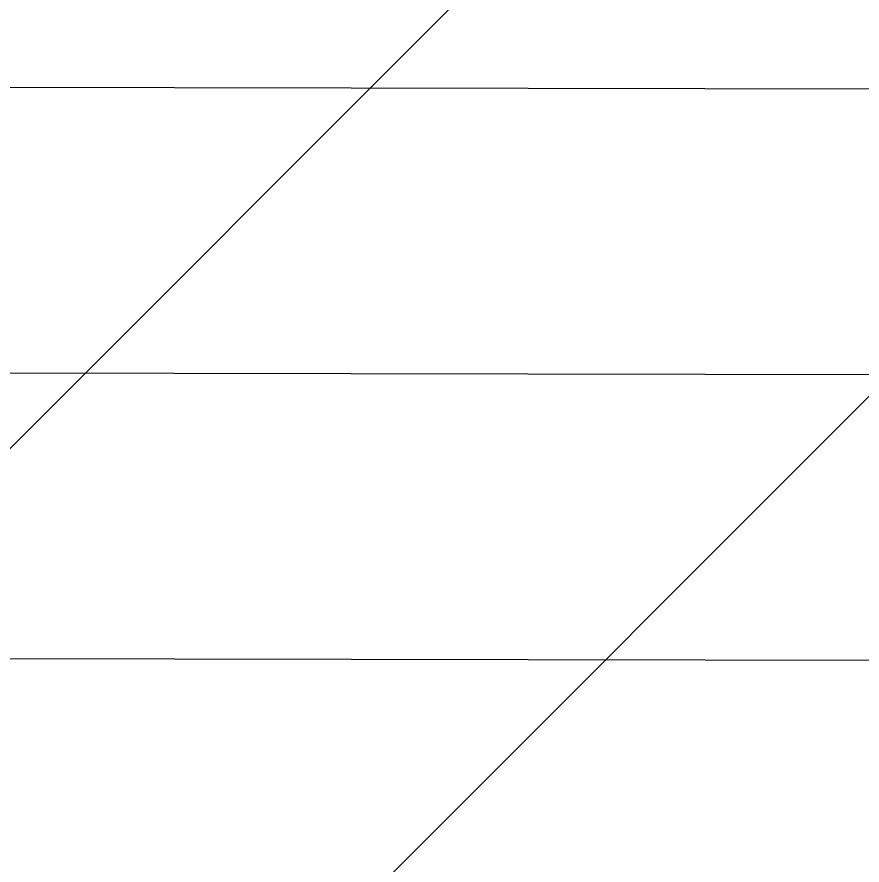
# Model space of a CAD drawing. Header units: metres. Extents: x -355 to -223, y 3 to 561.
# Drawn here: x -278.316 to -277.428, y 509.887 to 510.777 of the extents above; entities that cross this region are included whole.
import ezdxf

# ---------------------------------------------------------------- set-up
doc = ezdxf.new("R2010")
doc.units = ezdxf.units.M
doc.layers.add('A-DETL-GENF', color=7, linetype='Continuous', lineweight=9)

# ---------------------------------------------------------------- blocks, each defined once
blk = doc.blocks.new('T2DPAA-T2D-C3S-RW-M2D-100010_dwg-40802999-DRG-2873035 - CONSTRUCTION SEQUENCE STAGE A9')
at = {"color": 9, "lineweight": 25, "true_color": 0xc4c4c4}
for p, q in [((16.57817, -598.1269), (17.49241, -601.59177)), ((16.2881, -598.20344), (17.18915, -601.61831)), ((17.1203, -599.00564), (17.75812, -601.4229))]:
    blk.add_line(p, q, dxfattribs=at)
blk = doc.blocks.new('T2DPAA-T2D-PWC-RW-M2D-100010_RoadDesign_rvt-1-DRG-2873035 - CONSTRUCTION SEQUENCE STAGE A9')
at = {"color": 254, "lineweight": 25, "true_color": 0xd0d0d0, "rotation": 75.11694444444437}
blk.add_blockref('T2DPAA-T2D-C3S-RW-M2D-100010_dwg-40802999-DRG-2873035 - CONSTRUCTION SEQUENCE STAGE A9', (-1722.33704, 648.01046), dxfattribs=at)

msp = doc.modelspace()

# ---------------------------------------------------------------- hatches: boundary and pattern name
at = {"layer": 'A-DETL-GENF', "true_color": 0x888888}
h = msp.add_hatch(dxfattribs=at)
h.set_pattern_fill('FP_6', color=252, style=0, pattern_type=2)
h.set_pattern_definition([(45, (-512.804, -694.024), (-0.42426407, 0.42426407), [])])
h.paths.add_polyline_path([(-278.60004, 519.05554), (-278.60004, 519.05554), (-278.60098, 519.05015)])
h.paths.add_polyline_path([(-280.16152, 509.37381), (-280.04128, 509.40379), (-279.9103, 509.44612), (-279.77945, 509.49869), (-279.65877, 509.55681), (-279.56769, 509.60705), (-275.93271, 509.60026), (-274.00117, 520.68695), (-278.31582, 520.68599), (-278.93168, 517.14306), (-278.94182, 517.05395), (-278.94937, 516.95736), (-278.95287, 516.86513), (-278.95286, 516.75367), (-278.94933, 516.66433), (-278.93947, 516.54165), (-278.9233, 516.41697), (-278.907, 516.3228), (-278.88069, 516.20187), (-278.85768, 516.11414), (-278.829, 516.01927), (-278.79787, 515.92884), (-278.76316, 515.83914), (-278.73454, 515.7718), (-278.68317, 515.66255), (-278.61816, 515.52516), (-278.59317, 515.46213), (-278.56568, 515.37962), (-278.5464, 515.30727), (-278.53078, 515.23596), (-278.51456, 515.12827), (-278.50723, 515.0391), (-278.50562, 514.94909), (-278.50998, 514.857), (-278.52312, 514.74409), (-278.54122, 514.63528), (-279.17293, 511.02254), (-279.19568, 510.93194), (-279.2463, 510.78885), (-279.30252, 510.66762), (-279.37012, 510.55141), (-279.44677, 510.44367), (-279.53537, 510.34092), (-279.63064, 510.24899), (-279.73602, 510.16469), (-279.84814, 510.09091), (-279.96084, 510.03035), (-280.08741, 509.97693), (-280.21562, 509.93639), (-280.34503, 509.90818), (-280.45592, 509.89282), (-280.60857, 509.88765), (-280.7235, 509.89306), (-278.84295, 520.68695), (-279.2744, 520.68695), (-281.24508, 509.37573), (-280.16233, 509.37381)])
h.paths.add_polyline_path([(-259.44047, 509.56948), (-259.4207, 520.68695), (-273.43781, 520.68695), (-275.36953, 509.59921), (-259.67911, 509.56992)])
h.paths.add_polyline_path([(-264.74956, 509.6815), (-264.74956, 509.68151), (-264.74956, 509.69724)])
h.paths.add_polyline_path([(-268.07377, 509.687), (-268.07378, 509.68701), (-268.07377, 509.70517)])
h.paths.add_polyline_path([(-276.75397, 509.70135), (-276.75397, 509.70135), (-276.75397, 509.71707)])
h.paths.add_polyline_path([(-278.06012, 514.91342), (-278.06013, 514.91343), (-278.04752, 514.91343)])
h.paths.add_polyline_path([(-278.82719, 517.75247), (-278.8272, 517.75247), (-278.82587, 517.76008)])
h.paths.add_polyline_path([(-278.79487, 517.93786), (-278.79488, 517.93786), (-278.7914, 517.95779)])
h.paths.add_polyline_path([(-278.79488, 517.93786), (-278.79488, 517.93786), (-278.79141, 517.95779)])
h.paths.add_polyline_path([(-278.78345, 518.00376), (-278.78345, 518.00376), (-278.78285, 518.00721)])
h.paths.add_polyline_path([(-278.74649, 518.21555), (-278.74649, 518.21555), (-278.74404, 518.22961)])
h.paths.add_polyline_path([(-278.73787, 518.26497), (-278.73788, 518.26497), (-278.73542, 518.27903)])
h.paths.add_polyline_path([(-278.72924, 518.31439), (-278.72924, 518.31439), (-278.72679, 518.32845)])
h.paths.add_polyline_path([(-278.73024, 518.30862), (-278.73025, 518.30862), (-278.72924, 518.31439)])
h.paths.add_polyline_path([(-278.72925, 518.31439), (-278.72926, 518.31439), (-278.72681, 518.32845)])
h.paths.add_polyline_path([(-278.73026, 518.30862), (-278.73027, 518.30862), (-278.72925, 518.31439)])
h.paths.add_polyline_path([(-278.72062, 518.3638), (-278.72063, 518.3638), (-278.71818, 518.37787)])
h.paths.add_polyline_path([(-278.72064, 518.3638), (-278.72064, 518.3638), (-278.71819, 518.37787)])
h.paths.add_polyline_path([(-278.71201, 518.41322), (-278.71201, 518.41322), (-278.70956, 518.42728)])
h.paths.add_polyline_path([(-278.7077, 518.43793), (-278.70771, 518.43793), (-278.70525, 518.45199)])
h.paths.add_polyline_path([(-278.70339, 518.46263), (-278.7034, 518.46263), (-278.70095, 518.4767)])
h.paths.add_polyline_path([(-278.7005, 518.47941), (-278.70049, 518.47942), (-278.7005, 518.47942)])
h.paths.add_polyline_path([(-278.69478, 518.51205), (-278.69479, 518.51205), (-278.69234, 518.52611)])
h.paths.add_polyline_path([(-278.69479, 518.51205), (-278.69479, 518.51205), (-278.69234, 518.52611)])
h.paths.add_polyline_path([(-278.69479, 518.51205), (-278.6948, 518.51205), (-278.69235, 518.52611)])
h.paths.add_polyline_path([(-278.69047, 518.53675), (-278.69048, 518.53675), (-278.68803, 518.55082)])
h.paths.add_polyline_path([(-278.67324, 518.63558), (-278.67325, 518.63558), (-278.6708, 518.64964)])
h.paths.add_polyline_path([(-278.67325, 518.63558), (-278.67325, 518.63558), (-278.6708, 518.64964)])
h.paths.add_polyline_path([(-278.65602, 518.7344), (-278.65602, 518.7344), (-278.65357, 518.74846)])
h.paths.add_polyline_path([(-278.65602, 518.7344), (-278.65603, 518.7344), (-278.65358, 518.74846)])
h.paths.add_polyline_path([(-278.65172, 518.7591), (-278.65172, 518.7591), (-278.64927, 518.77316)])
h.paths.add_polyline_path([(-278.6474, 518.78381), (-278.64741, 518.78381), (-278.64496, 518.79787)])
h.paths.add_polyline_path([(-278.64741, 518.78381), (-278.64741, 518.78381), (-278.64496, 518.79787)])
h.paths.add_polyline_path([(-278.60573, 519.02291), (-278.60573, 519.02292), (-278.60573, 519.02292)])

# ---------------------------------------------------------------- block references
at = {"lineweight": 5}
msp.add_blockref('T2DPAA-T2D-PWC-RW-M2D-100010_RoadDesign_rvt-1-DRG-2873035 - CONSTRUCTION SEQUENCE STAGE A9', (860.641, 0), dxfattribs=at)

doc.saveas('drawing.dxf')
